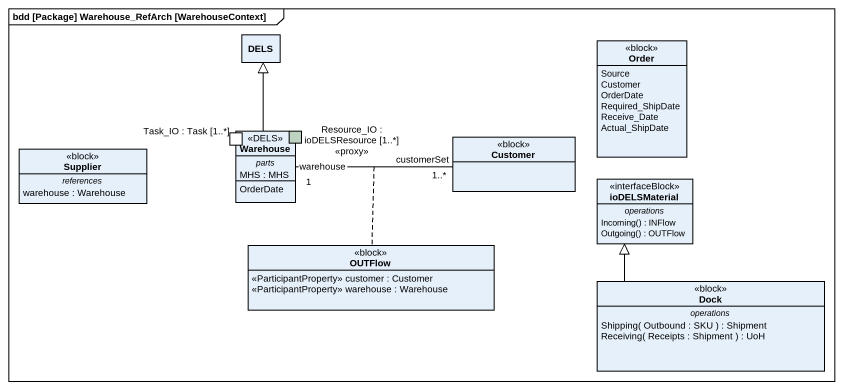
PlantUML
@startuml
mainframe bdd [Package] Warehouse_RefArch [WarehouseContext]
hide circle
hide empty members
class DELS
class Order <<block>> {
  Source
  Customer
  OrderDate
  Required_ShipDate
  Receive_Date
  Actual_ShipDate
}
class Warehouse <<DELS>> {
  -- parts --
  MHS : MHS
  --
  OrderDate
  -- ports --
  Resource_IO : ioDELSResource [1..*] <<proxy>>
  Task_IO : Task [1..*]
}
class Customer <<block>>
class Supplier <<block>> {
  -- references --
  warehouse : Warehouse
}
class ioDELSMaterial <<interfaceBlock>> {
  -- operations --
  Incoming() : INFlow
  Outgoing() : OUTFlow
}
class OUTFlow <<block>> {
  <<ParticipantProperty>> customer : Customer
  <<ParticipantProperty>> warehouse : Warehouse
}
class Dock <<block>> {
  -- operations --
  Shipping( Outbound : SKU ) : Shipment
  Receiving( Receipts : Shipment ) : UoH
}
Warehouse -up-|> DELS
Warehouse "warehouse\n1" -right- "customerSet\n1..*" Customer
(Warehouse, Customer) .. OUTFlow
Dock -up-|> ioDELSMaterial
@enduml
